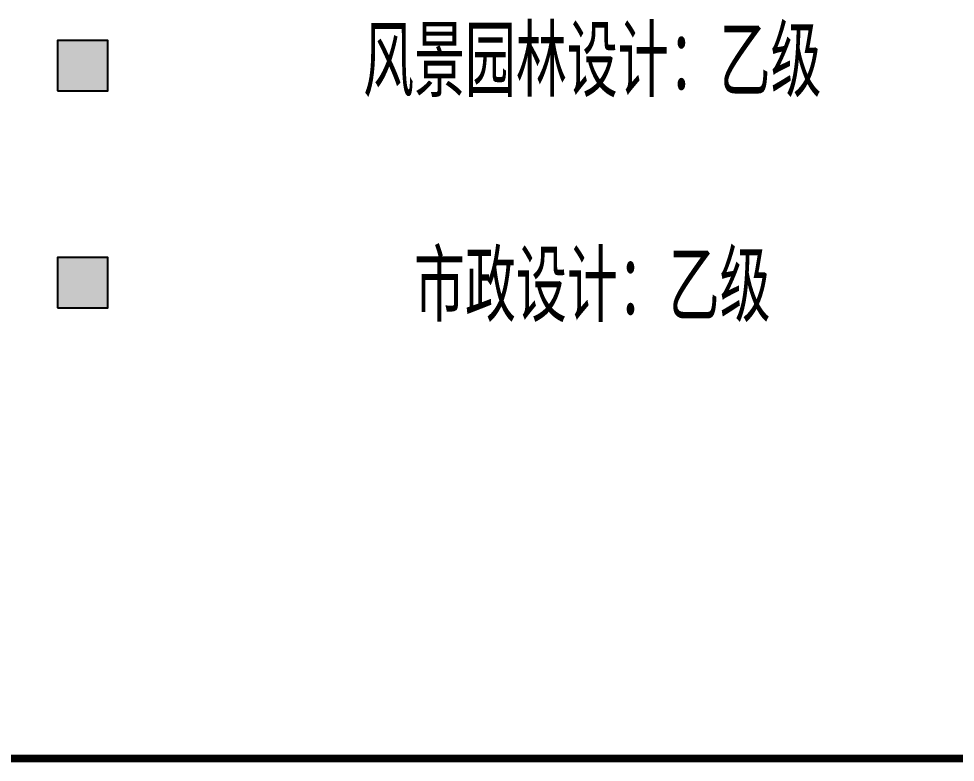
# Model space of a CAD drawing. Extents: x -737978 to 768813, y -372247 to 1140308.
# Drawn here: x -542968 to -537558, y -111349 to -107057 of the extents above; entities that cross this region are included whole.
import ezdxf
from ezdxf.enums import TextEntityAlignment as Align

# ---------------------------------------------------------------- set-up
doc = ezdxf.new("R2010")
doc.units = 0
doc.header["$LTSCALE"] = 1000
doc.header["$MEASUREMENT"] = 0
doc.layers.get('0').update_dxf_attribs({"linetype": 'CONTINUOUS'})
doc.layers.add('PUB_TITLE', color=4, linetype='CONTINUOUS')
doc.styles.add('-仿宋_GB2312', font='GBENOR.shx', dxfattribs={"bigfont": 'GBCBIG.shx'})

# ---------------------------------------------------------------- blocks, each defined once
blk = doc.blocks.new('TQ1')
at = {"layer": 'PUB_TITLE'}
for points in [[(-46611.5, -394766.4), (-46611.5, -394631.4), (-46746.5, -394631.4), (-46746.5, -394766.4)], [(-46611.5, -395349), (-46611.5, -395214), (-46746.5, -395214), (-46746.5, -395349)]]:
    blk.add_hatch(color=7, dxfattribs=at).paths.add_polyline_path(points)
at = {"layer": 'PUB_TITLE', "color": 7}
for points in [[(-46746.5, -394766.4), (-46611.5, -394766.4), (-46611.5, -394631.4), (-46746.5, -394631.4)], [(-46746.5, -395349), (-46611.5, -395349), (-46611.5, -395214), (-46746.5, -395214)]]:
    blk.add_lwpolyline(points, close=True, dxfattribs=at)
at = {"layer": 'PUB_TITLE', "const_width": 20}
blk.add_lwpolyline([(-49854.8, -396558.8), (-43854.8, -396558.8)], dxfattribs=at)
at = {"layer": 'PUB_TITLE', "color": 7, "style": '-仿宋_GB2312'}
for s, p in [('风景园林设计：乙级', (-45310.3, -394782.7)), ('市政设计：乙级', (-45310.3, -395386.5))]:
    blk.add_text(s, height=190, dxfattribs=at).set_placement(p, align=Align.CENTER)

msp = doc.modelspace()

# ---------------------------------------------------------------- block references
at = {"xscale": 2.15028113370122, "yscale": 2.15028113370122, "zscale": 2.15028113370122}
msp.add_blockref('TQ1', (-442225.1, 741385.6), dxfattribs=at)

doc.saveas('drawing.dxf')
